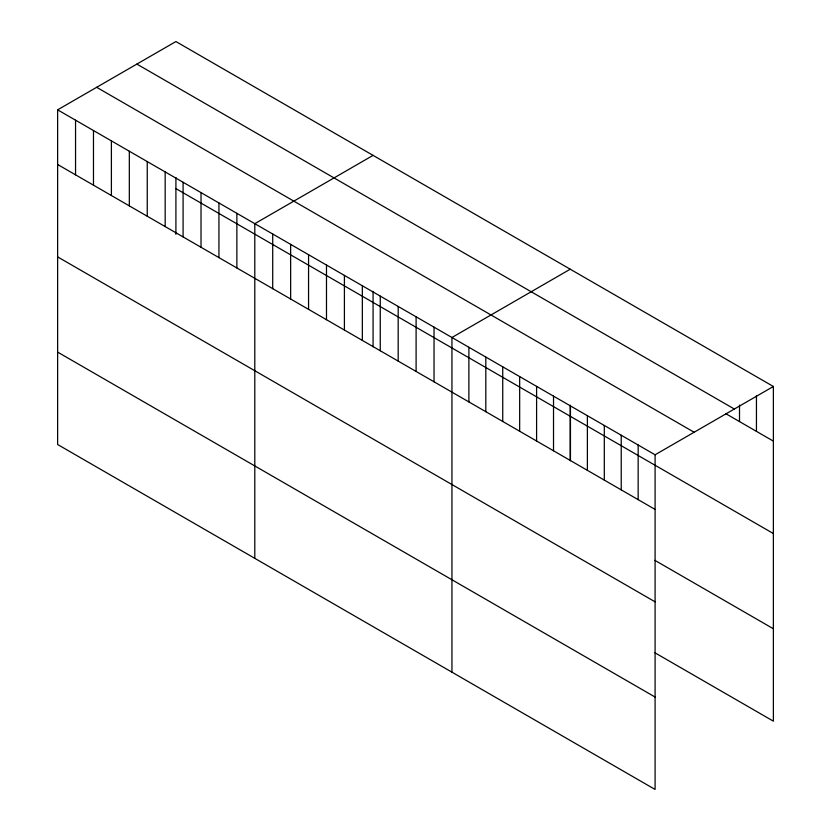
<?xml version="1.0" encoding="UTF-8"?>
<svg xmlns="http://www.w3.org/2000/svg" width="831" height="831" viewBox="0 0 831 831"><rect width="100%" height="100%" fill="white"/><g stroke="black" fill="none" stroke-linecap="round" stroke-linejoin="round"><path stroke-width="1.25" d="M57.63 109.837L655.088 454.786L655.088 789.45L57.63 444.512L57.63 109.837L175.912 41.55L773.37 386.488L773.37 721.163L654.88 652.75M373.077 155.376L254.795 223.674L254.795 558.339M570.232 269.213L451.95 337.5L451.95 672.175M655.088 454.786L773.37 386.488M136.876 64.091L734.334 409.029M725.764 413.651L773.37 441.136M96.666 87.307L694.124 432.245M175.912 188.606L773.37 533.544M57.63 164.486L655.088 509.424M654.88 560.343L773.37 628.755M57.63 256.893L655.088 601.831M57.63 352.105L655.088 697.043M756.449 395.774L756.449 431.362M739.517 405.071L739.517 421.587M638.156 445.011L638.156 499.649M621.235 435.236L621.235 489.875M604.303 425.462L604.303 480.1M587.382 415.687L587.382 470.336M570.45 405.912L570.45 460.561M570.232 405.175L570.232 460.696M553.519 396.138L553.519 450.786M536.597 386.363L536.597 441.012M519.666 376.599L519.666 431.237M502.734 366.824L502.734 421.462M485.813 357.05L485.813 411.688M468.881 347.275L468.881 401.913M434.031 327.154L434.031 381.793M416.102 316.808L416.102 371.447M398.184 306.452L398.184 361.101M380.255 296.106L380.255 350.755M373.077 291.338L373.077 346.859M362.337 285.76L362.337 340.398M344.408 275.414L344.408 330.052M326.49 265.068L326.49 319.706M308.561 254.712L308.561 309.361M290.642 244.366L290.642 299.015M272.713 234.02L272.713 288.658M236.866 213.318L236.866 267.966M218.937 202.972L218.937 257.62M201.019 192.626L201.019 247.264M183.09 182.28L183.09 236.918M175.912 177.512L175.912 234.3M165.172 171.934L165.172 226.572M147.243 161.578L147.243 216.226M129.324 151.232L129.324 205.88M111.396 140.886L111.396 195.524M93.477 130.54L93.477 185.178M75.548 120.183L75.548 174.832"/></g></svg>
